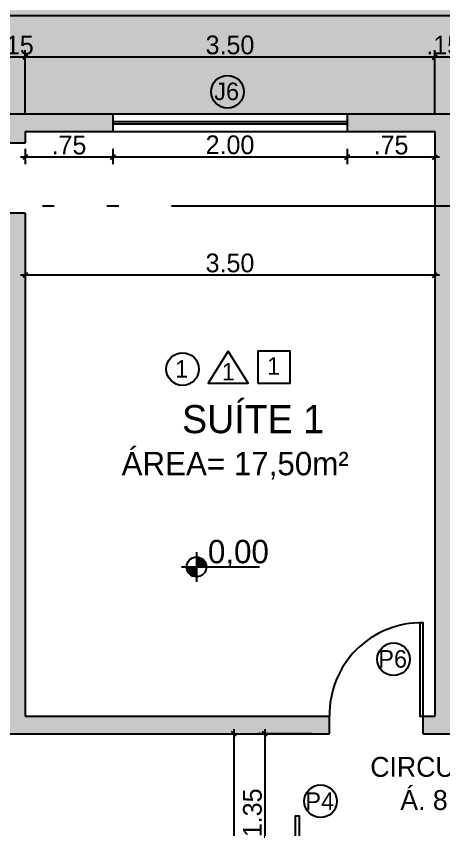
# Model space of a CAD drawing. Header units: feet. Extents: x 1734 to 1931, y 883 to 1088.
# Drawn here: x 1768.97 to 1772.62, y 923.11 to 930.07 of the extents above; entities that cross this region are included whole.
import ezdxf

# ---------------------------------------------------------------- set-up
doc = ezdxf.new("R2010")
doc.units = ezdxf.units.FT
doc.header["$LTSCALE"] = 0.3
doc.header["$MEASUREMENT"] = 0
doc.header["$PDMODE"] = 32
doc.header["$PDSIZE"] = 0.1
doc.linetypes.add('ACAD_ISO05W100', pattern=[33, 24, -3, 0, -3, 0, -3])
doc.linetypes.add('DASHED2', pattern=[0.375, 0.25, -0.125])
doc.layers.get('0').update_dxf_attribs({"linetype": 'CONTINUOUS'})
doc.layers.get('Defpoints').update_dxf_attribs({"linetype": 'CONTINUOUS'})
for name, color, linetype in [('1', 1, 'CONTINUOUS'), ('2', 44, 'CONTINUOUS'), ('4.', 4, 'CONTINUOUS'), ('5', 5, 'CONTINUOUS'), ('Cotas', 1, 'CONTINUOUS'), ('demolição', 140, 'DASHED2'), ('Texto', 44, 'CONTINUOUS')]:
    doc.layers.add(name, color=color, linetype=linetype)
doc.styles.add('ROMANS', font='romans')
doc.styles.add('style1', font='GOTHIC.TTF')
doc.styles.add('TP', font='arial.ttf', dxfattribs={"height": 0.1})
doc.dimstyles.new('ESC-100', dxfattribs={"dimtxt": 0.16, "dimasz": 0.04, "dimexe": 0.06, "dimexo": 0.15, "dimgap": 0.02, "dimtad": 1, "dimzin": 4, "dimdsep": 46, "dimtxsty": 'style1', "dimblk": 'OBLIQUE', "dimcen": 0.01, "dimdle": 0.04, "dimclrd": 14, "dimclre": 14, "dimclrt": 2, "dimazin": 0, "dimtfac": 1, "dimtix": 1, "dimtmove": 2, "dimatfit": 0, "dimldrblk": 'OPEN90', "dimfxl": 1, "dimtolj": 1, "dimtzin": 4, "dimlwd": -1, "dimlwe": -1, "dimarcsym": 0})

# ---------------------------------------------------------------- blocks, each defined once
blk = doc.blocks.new('*D36')
at = {"layer": 'Cotas', "color": 14, "linetype": 'Continuous', "transparency": 16777216}
for p, q in [((1772.5418, 929.2313), (1772.5418, 929.7755)), ((1772.6918, 929.2313), (1772.6918, 929.7755)), ((1772.6918, 929.7155), (1772.5418, 929.7155))]:
    blk.add_line(p, q, dxfattribs=at)
at = {"layer": 'Defpoints', "color": 0, "linetype": 'Continuous', "transparency": 16777216}
for p in [(1772.5418, 929.7155), (1772.5418, 929.0813), (1772.6918, 929.0813)]:
    blk.add_point(p, dxfattribs=at)
at = {"layer": 'Cotas', "color": 2, "linetype": 'Continuous', "transparency": 16777216, "insert": (1772.6168, 929.8175), "char_height": 0.16, "attachment_point": 5, "style": 'style1'}
blk.add_mtext('\\A1;.15', dxfattribs=at)
blk = doc.blocks.new('_Oblique')
at = {"color": 0, "linetype": 'ByBlock', "lineweight": -2}
blk.add_line((-0.5, -0.5), (0.5, 0.5), dxfattribs=at)
blk = doc.blocks.new('_Open90')
at = {"color": 0, "linetype": 'ByBlock', "lineweight": -2}
for p, q in [((0, 0), (-1, 0)), ((-0.5, 0.5), (0, 0)), ((0, 0), (-0.5, -0.5))]:
    blk.add_line(p, q, dxfattribs=at)
blk = doc.blocks.new('*D37')
at = {"layer": 'Cotas', "color": 14, "linetype": 'Continuous', "transparency": 16777216}
for p, q in [((1769.0418, 929.2313), (1769.0418, 929.7755)), ((1772.5418, 929.2313), (1772.5418, 929.7755)), ((1772.5818, 929.7155), (1769.0018, 929.7155))]:
    blk.add_line(p, q, dxfattribs=at)
at = {"layer": 'Defpoints', "color": 0, "linetype": 'Continuous', "transparency": 16777216}
for p in [(1769.0418, 929.7155), (1769.0418, 929.0813), (1772.5418, 929.0813)]:
    blk.add_point(p, dxfattribs=at)
at = {"layer": 'Cotas', "color": 14, "linetype": 'Continuous', "transparency": 16777216, "xscale": 0.04, "yscale": 0.04, "zscale": 0.04, "rotation": 180}
blk.add_blockref('_Oblique', (1769.0418, 929.7155), dxfattribs=at)
at = {"layer": 'Cotas', "color": 14, "linetype": 'Continuous', "transparency": 16777216, "xscale": 0.04, "yscale": 0.04, "zscale": 0.04}
blk.add_blockref('_Oblique', (1772.5418, 929.7155), dxfattribs=at)
at = {"layer": 'Cotas', "color": 2, "linetype": 'Continuous', "transparency": 16777216, "insert": (1770.7918, 929.8195), "char_height": 0.16, "attachment_point": 5, "style": 'style1'}
blk.add_mtext('\\A1;3.50', dxfattribs=at)
blk = doc.blocks.new('*D38')
at = {"layer": 'Cotas', "color": 14, "linetype": 'Continuous', "transparency": 16777216}
for p, q in [((1768.8918, 929.2313), (1768.8918, 929.7755)), ((1769.0418, 929.2313), (1769.0418, 929.7755)), ((1769.0418, 929.7155), (1768.8918, 929.7155))]:
    blk.add_line(p, q, dxfattribs=at)
at = {"layer": 'Defpoints', "color": 0, "linetype": 'Continuous', "transparency": 16777216}
for p in [(1768.8918, 929.7155), (1768.8918, 929.0813), (1769.0418, 929.0813)]:
    blk.add_point(p, dxfattribs=at)
at = {"layer": 'Cotas', "color": 2, "linetype": 'Continuous', "transparency": 16777216, "insert": (1768.9668, 929.8175), "char_height": 0.16, "attachment_point": 5, "style": 'style1'}
blk.add_mtext('\\A1;.15', dxfattribs=at)
blk = doc.blocks.new('*D56')
at = {"layer": 'Cotas', "color": 14, "transparency": 16777216}
for p, q in [((1741.4018, 930.0725), (1774.5818, 930.0725)), ((1741.4418, 929.3813), (1741.4418, 930.1325)), ((1774.5418, 929.5002), (1774.5418, 930.1325))]:
    blk.add_line(p, q, dxfattribs=at)
at = {"layer": 'Defpoints', "color": 0, "transparency": 16777216}
for p in [(1774.5418, 930.0725), (1774.5418, 929.3502), (1741.4418, 929.2313)]:
    blk.add_point(p, dxfattribs=at)
at = {"layer": 'Cotas', "color": 14, "transparency": 16777216, "xscale": 0.04, "yscale": 0.04, "zscale": 0.04, "rotation": 180}
blk.add_blockref('_Oblique', (1741.4418, 930.0725), dxfattribs=at)
at = {"layer": 'Cotas', "color": 14, "transparency": 16777216, "xscale": 0.04, "yscale": 0.04, "zscale": 0.04}
blk.add_blockref('_Oblique', (1774.5418, 930.0725), dxfattribs=at)
at = {"layer": 'Cotas', "color": 2, "transparency": 16777216, "insert": (1757.9918, 930.1766), "char_height": 0.16, "attachment_point": 5, "style": 'style1'}
blk.add_mtext('\\A1;33.10', dxfattribs=at)
blk = doc.blocks.new('*D80')
at = {"layer": 'Cotas', "color": 14, "linetype": 'Continuous', "transparency": 16777216}
for p, q in [((1771.7918, 928.9313), (1771.7918, 928.8017)), ((1772.5418, 928.9313), (1772.5418, 928.8017)), ((1772.5818, 928.8617), (1771.7518, 928.8617))]:
    blk.add_line(p, q, dxfattribs=at)
at = {"layer": 'Defpoints', "color": 0, "linetype": 'Continuous', "transparency": 16777216}
for p in [(1771.7918, 929.0813), (1772.5418, 929.0813), (1771.7918, 928.8617)]:
    blk.add_point(p, dxfattribs=at)
at = {"layer": 'Cotas', "color": 14, "linetype": 'Continuous', "transparency": 16777216, "xscale": 0.04, "yscale": 0.04, "zscale": 0.04, "rotation": 180}
blk.add_blockref('_Oblique', (1771.7918, 928.8617), dxfattribs=at)
at = {"layer": 'Cotas', "color": 14, "linetype": 'Continuous', "transparency": 16777216, "xscale": 0.04, "yscale": 0.04, "zscale": 0.04}
blk.add_blockref('_Oblique', (1772.5418, 928.8617), dxfattribs=at)
at = {"layer": 'Cotas', "color": 2, "linetype": 'Continuous', "transparency": 16777216, "insert": (1772.1668, 928.9637), "char_height": 0.16, "attachment_point": 5, "style": 'style1'}
blk.add_mtext('\\A1;.75', dxfattribs=at)
blk = doc.blocks.new('*D81')
at = {"layer": 'Cotas', "color": 14, "linetype": 'Continuous', "transparency": 16777216}
for p, q in [((1769.7918, 928.9313), (1769.7918, 928.8017)), ((1771.7918, 928.9313), (1771.7918, 928.8017)), ((1771.8318, 928.8617), (1769.7518, 928.8617))]:
    blk.add_line(p, q, dxfattribs=at)
at = {"layer": 'Defpoints', "color": 0, "linetype": 'Continuous', "transparency": 16777216}
for p in [(1769.7918, 929.0813), (1771.7918, 929.0813), (1769.7918, 928.8617)]:
    blk.add_point(p, dxfattribs=at)
at = {"layer": 'Cotas', "color": 14, "linetype": 'Continuous', "transparency": 16777216, "xscale": 0.04, "yscale": 0.04, "zscale": 0.04, "rotation": 180}
blk.add_blockref('_Oblique', (1769.7918, 928.8617), dxfattribs=at)
at = {"layer": 'Cotas', "color": 14, "linetype": 'Continuous', "transparency": 16777216, "xscale": 0.04, "yscale": 0.04, "zscale": 0.04}
blk.add_blockref('_Oblique', (1771.7918, 928.8617), dxfattribs=at)
at = {"layer": 'Cotas', "color": 2, "linetype": 'Continuous', "transparency": 16777216, "insert": (1770.7918, 928.9657), "char_height": 0.16, "attachment_point": 5, "style": 'style1'}
blk.add_mtext('\\A1;2.00', dxfattribs=at)
blk = doc.blocks.new('*D82')
at = {"layer": 'Cotas', "color": 14, "linetype": 'Continuous', "transparency": 16777216}
for p, q in [((1769.0418, 928.9313), (1769.0418, 928.8017)), ((1769.7918, 928.9313), (1769.7918, 928.8017)), ((1769.8318, 928.8617), (1769.0018, 928.8617))]:
    blk.add_line(p, q, dxfattribs=at)
at = {"layer": 'Defpoints', "color": 0, "linetype": 'Continuous', "transparency": 16777216}
for p in [(1769.0418, 929.0813), (1769.7918, 929.0813), (1769.0418, 928.8617)]:
    blk.add_point(p, dxfattribs=at)
at = {"layer": 'Cotas', "color": 14, "linetype": 'Continuous', "transparency": 16777216, "xscale": 0.04, "yscale": 0.04, "zscale": 0.04, "rotation": 180}
blk.add_blockref('_Oblique', (1769.0418, 928.8617), dxfattribs=at)
at = {"layer": 'Cotas', "color": 14, "linetype": 'Continuous', "transparency": 16777216, "xscale": 0.04, "yscale": 0.04, "zscale": 0.04}
blk.add_blockref('_Oblique', (1769.7918, 928.8617), dxfattribs=at)
at = {"layer": 'Cotas', "color": 2, "linetype": 'Continuous', "transparency": 16777216, "insert": (1769.4168, 928.9637), "char_height": 0.16, "attachment_point": 5, "style": 'style1'}
blk.add_mtext('\\A1;.75', dxfattribs=at)
blk = doc.blocks.new('*D83')
at = {"layer": 'Cotas', "color": 14, "linetype": 'Continuous', "transparency": 16777216}
for p, q in [((1769.0418, 928.0018), (1769.0418, 927.9118)), ((1772.5418, 928.0018), (1772.5418, 927.9118)), ((1772.5818, 927.8518), (1769.0018, 927.8518))]:
    blk.add_line(p, q, dxfattribs=at)
at = {"layer": 'Defpoints', "color": 0, "linetype": 'Continuous', "transparency": 16777216}
for p in [(1769.0418, 927.8518), (1769.0418, 927.8518), (1772.5418, 927.8518)]:
    blk.add_point(p, dxfattribs=at)
at = {"layer": 'Cotas', "color": 14, "linetype": 'Continuous', "transparency": 16777216, "xscale": 0.04, "yscale": 0.04, "zscale": 0.04, "rotation": 180}
blk.add_blockref('_Oblique', (1769.0418, 927.8518), dxfattribs=at)
at = {"layer": 'Cotas', "color": 14, "linetype": 'Continuous', "transparency": 16777216, "xscale": 0.04, "yscale": 0.04, "zscale": 0.04}
blk.add_blockref('_Oblique', (1772.5418, 927.8518), dxfattribs=at)
at = {"layer": 'Cotas', "color": 2, "linetype": 'Continuous', "transparency": 16777216, "insert": (1770.7918, 927.9558), "char_height": 0.16, "attachment_point": 5, "style": 'style1'}
blk.add_mtext('\\A1;3.50', dxfattribs=at)
blk = doc.blocks.new('*D101')
at = {"layer": 'Cotas', "color": 14, "linetype": 'Continuous', "transparency": 16777216}
for p, q in [((1771.0881, 923.9713), (1771.0881, 922.5413)), ((1771.4918, 923.9313), (1771.0281, 923.9313)), ((1771.4918, 922.5813), (1771.0281, 922.5813))]:
    blk.add_line(p, q, dxfattribs=at)
at = {"layer": 'Defpoints', "color": 0, "linetype": 'Continuous', "transparency": 16777216}
for p in [(1771.6418, 923.9313), (1771.0881, 922.5813), (1771.6418, 922.5813)]:
    blk.add_point(p, dxfattribs=at)
at = {"layer": 'Cotas', "color": 14, "linetype": 'Continuous', "transparency": 16777216, "xscale": 0.04, "yscale": 0.04, "zscale": 0.04}
for p, rotation in [((1771.0881, 923.9313), 90), ((1771.0881, 922.5813), 270)]:
    blk.add_blockref('_Oblique', p, dxfattribs=dict(at, rotation=rotation))
at = {"layer": 'Cotas', "color": 2, "linetype": 'Continuous', "transparency": 16777216, "insert": (1770.9841, 923.2563), "char_height": 0.16, "attachment_point": 5, "rotation": 90, "style": 'style1'}
blk.add_mtext('\\A1;1.35', dxfattribs=at)
blk = doc.blocks.new('*D103')
at = {"layer": 'Cotas', "color": 14, "linetype": 'Continuous', "transparency": 16777216}
for p, q in [((1770.824, 923.9713), (1770.824, 917.8913)), ((1770.7081, 923.9313), (1770.764, 923.9313)), ((1770.7418, 917.9313), (1770.764, 917.9313))]:
    blk.add_line(p, q, dxfattribs=at)
at = {"layer": 'Defpoints', "color": 0, "linetype": 'Continuous', "transparency": 16777216}
for p in [(1770.8581, 923.9313), (1770.824, 917.9313), (1770.8918, 917.9313)]:
    blk.add_point(p, dxfattribs=at)
at = {"layer": 'Cotas', "color": 14, "linetype": 'Continuous', "transparency": 16777216, "xscale": 0.04, "yscale": 0.04, "zscale": 0.04}
for p, rotation in [((1770.824, 923.9313), 90), ((1770.824, 917.9313), 270)]:
    blk.add_blockref('_Oblique', p, dxfattribs=dict(at, rotation=rotation))
at = {"layer": 'Cotas', "color": 2, "linetype": 'Continuous', "transparency": 16777216, "insert": (1770.72, 920.9313), "char_height": 0.16, "attachment_point": 5, "rotation": 90, "style": 'style1'}
blk.add_mtext('\\A1;6.00', dxfattribs=at)
blk = doc.blocks.new('NIV_PL')
for p, q in [((0, 0.15), (0, -0.15)), ((-0.15, 0), (0.6385, 0))]:
    blk.add_line(p, q)
at = {"const_width": 0.1}
for points in [[(0.05, 0, 0.414214), (0, 0.05, 1)], [(-0.05, 0, 0.414214), (0, -0.05, 1)]]:
    blk.add_lwpolyline(points, format="xyb", dxfattribs=at)
blk.add_circle((0, 0), 0.1)
at = {"color": 2, "style": 'ROMANS'}
blk.add_attdef('NIVEL', (0.1159, 0.0368), '', height=0.1, dxfattribs=at)

msp = doc.modelspace()

# ---------------------------------------------------------------- hatches: boundary and pattern name
at = {"linetype": 'Continuous', "true_color": 0xbdcb95}
h = msp.add_hatch(color=253, dxfattribs=at)
h.paths.add_polyline_path([(1791.9418, 932.1313, 0.414214), (1789.9418, 934.1313), (1739.9418, 934.1313, 0.414214), (1737.9418, 932.1313), (1737.9418, 913.1313, 0.414214), (1739.9418, 911.1313), (1751.9059, 911.1313, -0.131652), (1753.6559, 910.6624), (1755.4418, 909.6313), (1765.2943, 903.943), (1769.1918, 901.6928, -0.267949), (1770.9418, 898.6617), (1770.9418, 887.6313, 0.414214), (1772.9418, 885.6313), (1789.9418, 885.6313, 0.414214), (1791.9418, 887.6313)])
h.paths.add_polyline_path([(1768.8918, 912.6313), (1768.8918, 909.7813), (1765.7418, 909.7813), (1765.709, 911.5803, -0.083534), (1764.5189, 904.5062), (1755.4418, 909.7468), (1755.4418, 912.5313), (1765.6881, 912.5313, -0.011002), (1765.709, 911.5803), (1765.7418, 912.6313), (1755.4418, 912.6313), (1755.4418, 916.4313), (1748.4418, 916.4313), (1748.4418, 912.6313), (1741.4418, 912.6313), (1741.4418, 916.9313), (1740.5418, 916.9313), (1740.5418, 923.9313), (1741.4418, 923.9313), (1741.4418, 929.2313), (1748.4418, 929.2313), (1748.4418, 931.9313), (1755.9418, 931.9313), (1755.9418, 929.2313), (1774.5418, 929.2313), (1774.5418, 931.3813), (1777.9918, 931.3813), (1777.9918, 929.2313), (1779.9918, 929.2313), (1779.9918, 912.6313)], flags=16)
h.paths.add_polyline_path([(1768.5292, 930.8406, 0.812596), (1762.7435, 929.8313), (1762.7435, 929.3313), (1762.5934, 929.3313), (1762.5934, 929.8313, -0.810376), (1768.6604, 930.9164)], flags=16)
h.paths.add_polyline_path([(1762.4969, 929.3805), (1762.4969, 929.769), (1762.1515, 929.769), (1762.1515, 929.3805)], flags=24)
h.paths.add_polyline_path([(1762.4969, 929.0805), (1762.4969, 929.469), (1762.1515, 929.469), (1762.1515, 929.0805)], flags=8)
h.paths.add_polyline_path([(1768.8971, 929.7895), (1768.8971, 930.3016), (1768.5517, 930.3016), (1768.5517, 929.7895)], flags=24)
at = {"linetype": 'Continuous'}
h = msp.add_hatch(color=251, dxfattribs=at)
h.paths.add_polyline_path([(1759.5918, 924.0813), (1759.5918, 925.0813), (1759.4418, 925.0813), (1759.4418, 923.9313), (1762.6918, 923.9313), (1762.6918, 924.0813)])
h.paths.add_polyline_path([(1763.5918, 926.1813), (1763.5918, 924.0813), (1763.4918, 924.0813), (1763.4918, 923.9313), (1768.1918, 923.9313), (1768.1918, 924.0813), (1767.3918, 924.0813), (1767.3918, 925.9313), (1768.8918, 925.9313), (1768.8918, 924.0813), (1768.7918, 924.0813), (1768.7918, 923.9313), (1771.6418, 923.9313), (1771.6418, 924.0813), (1769.0418, 924.0813), (1769.0418, 928.3813), (1768.8918, 928.3813), (1768.8918, 926.0813), (1767.3918, 926.0813), (1767.3918, 929.0813), (1767.6418, 929.0813), (1767.6418, 929.2313), (1765.7418, 929.2313), (1765.7418, 929.0813), (1767.2418, 929.0813), (1767.2418, 926.0813), (1766.4418, 926.0813), (1766.4418, 925.9313), (1767.2418, 925.9313), (1767.2418, 924.0813), (1765.7418, 924.0813), (1765.7418, 925.9313), (1765.8418, 925.9313), (1765.8418, 926.0813), (1765.4918, 926.0813), (1765.4918, 925.9313), (1765.5918, 925.9313), (1765.5918, 924.0813), (1763.7418, 924.0813), (1763.7418, 925.9313), (1764.8918, 925.9313), (1764.8918, 926.0813), (1763.7418, 926.0813), (1763.7418, 926.1813)])
h.paths.add_polyline_path([(1761.8418, 929.2313), (1761.8418, 929.0813), (1763.5918, 929.0813), (1763.5918, 926.9813), (1763.7418, 926.9813), (1763.7418, 929.2313)])
h.paths.add_polyline_path([(1759.4418, 929.2313), (1759.4418, 928.0813), (1759.5918, 928.0813), (1759.5918, 929.0813), (1759.8418, 929.0813), (1759.8418, 929.2313)])
h = msp.add_hatch(color=251, dxfattribs=at)
h.paths.add_polyline_path([(1768.6418, 929.2313), (1768.6418, 929.0813), (1768.8918, 929.0813), (1768.8918, 928.9813), (1769.0418, 928.9813), (1769.0418, 929.0813), (1769.7918, 929.0813), (1769.7918, 929.2313)])
h.paths.add_polyline_path([(1771.7918, 929.2313), (1771.7918, 929.0813), (1772.5418, 929.0813), (1772.5418, 924.0813), (1772.4418, 924.0813), (1772.4418, 923.9313), (1772.9068, 923.9313), (1772.9893, 924.0813), (1772.6918, 924.0813), (1772.6918, 929.0813), (1773.0418, 929.0813), (1773.0418, 929.2313)])
h.paths.add_polyline_path([(1772.9893, 924.0813), (1772.9068, 923.9313), (1775.2918, 923.9313), (1775.2918, 924.0813)])
at = {"layer": 'demolição', "linetype": 'Continuous'}
h = msp.add_hatch(color=255, dxfattribs=at)
h.dxf.hatch_style = 1
h.paths.add_polyline_path([(1793.4418, 932.1313, 0.414214), (1789.9418, 935.6313), (1739.9418, 935.6313, 0.414214), (1736.4418, 932.1313), (1736.4418, 913.1313, 0.414214), (1739.9418, 909.6313), (1751.9059, 909.6313, -0.131652), (1752.9059, 909.3634), (1755.4418, 907.8993), (1763.8091, 903.0685), (1768.4418, 900.3937, -0.267949), (1769.4418, 898.6617), (1769.4418, 887.6313, 0.414214), (1772.9418, 884.1313), (1789.9418, 884.1313, 0.414214), (1793.4418, 887.6313)])
h.paths.add_polyline_path([(1755.4418, 909.6313), (1753.6559, 910.6624, 0.131652), (1751.9059, 911.1313), (1739.9418, 911.1313, -0.414214), (1737.9418, 913.1313), (1737.9418, 932.1313, -0.414214), (1739.9418, 934.1313), (1789.9418, 934.1313, -0.414214), (1791.9418, 932.1313), (1791.9418, 887.6313, -0.414214), (1789.9418, 885.6313), (1772.9418, 885.6313, -0.414214), (1770.9418, 887.6313), (1770.9418, 898.6617, 0.267949), (1769.1918, 901.6928), (1765.2943, 903.943)], flags=16)

# ---------------------------------------------------------------- linework, layer by layer
at = {"layer": '1'}
for p, q in [((1769.7918, 929.2313), (1771.7918, 929.2313)), ((1769.7918, 929.1663), (1771.7918, 929.1663)), ((1769.7918, 929.1463), (1771.7918, 929.1463)), ((1769.7918, 929.0813), (1771.7918, 929.0813))]:
    msp.add_line(p, q, dxfattribs=at)
msp.add_arc((1772.4268, 924.0963), 0.7851, 88.90531, 181.09469, dxfattribs=at)
at = {"layer": '2'}
for points in [[(1772.4418, 924.0813), (1772.4418, 924.8813), (1772.4118, 924.8813), (1772.4118, 924.0813)], [(1771.3518, 921.6313), (1771.3518, 923.2313), (1771.3818, 923.2313), (1771.3818, 921.6313)]]:
    msp.add_lwpolyline(points, close=True, dxfattribs=at)
at = {"layer": '4.', "color": 5, "linetype": 'ACAD_ISO05W100', "ltscale": 0.5}
msp.add_line((1794.4913, 928.442), (1735.5345, 928.442), dxfattribs=at)
at = {"layer": '5', "linetype": 'Continuous'}
for p, q in [((1765.7418, 929.2313), (1769.7918, 929.2313)), ((1769.7918, 929.2313), (1769.7918, 929.0813)), ((1771.7918, 929.2313), (1773.0418, 929.2313)), ((1771.7918, 929.2313), (1771.7918, 929.0813)), ((1769.0418, 929.0813), (1769.0418, 928.9813)), ((1769.0418, 929.0813), (1769.7918, 929.0813)), ((1771.7918, 929.0813), (1772.5418, 929.0813)), ((1772.5418, 929.0813), (1772.5418, 924.0813)), ((1769.0418, 928.3813), (1769.0418, 924.0813)), ((1769.0418, 924.0813), (1771.6418, 924.0813)), ((1772.4418, 924.0813), (1772.5418, 924.0813)), ((1768.7918, 923.9313), (1771.6418, 923.9313)), ((1772.4418, 923.9313), (1775.2918, 923.9313))]:
    msp.add_line(p, q, dxfattribs=at)
at = {"layer": '5'}
for p, q in [((1769.0418, 928.9813), (1768.8918, 928.9813)), ((1769.0418, 928.3813), (1768.8918, 928.3813)), ((1771.6418, 923.9313), (1771.6418, 924.0813)), ((1772.4418, 923.9313), (1772.4418, 924.0813))]:
    msp.add_line(p, q, dxfattribs=at)
at = {"layer": 'Texto', "color": 2}
for points in [[(1770.7753, 927.2035), (1770.6048, 926.929), (1770.9459, 926.929)], [(1771.03, 926.929), (1771.3045, 926.929), (1771.3045, 927.2035), (1771.03, 927.2035)]]:
    msp.add_lwpolyline(points, close=True, dxfattribs=at)
for centre in [(1770.7708, 929.4203), (1770.387, 927.0498), (1772.1885, 924.5687), (1771.5655, 923.3547)]:
    msp.add_circle(centre, 0.1394, dxfattribs=at)

# ---------------------------------------------------------------- block references
at = {"layer": 'Texto', "linetype": 'Continuous', "ltscale": 0.4}
ref = msp.add_blockref('NIV_PL', (1770.5056, 925.3582), dxfattribs=dict(at, xscale=0.8446215679939147, yscale=0.8446215679939147, zscale=0.8446215679939147))
ref.add_attrib('NIVEL', '0,00', (1770.6034, 925.3893), dxfattribs={"layer": '0', "height": 0.2, "style": 'style1'})

# ---------------------------------------------------------------- texts
at = {"layer": 'Texto', "linetype": 'Continuous', "ltscale": 0.4, "char_height": 0.15, "width": 1.846565, "attachment_point": 8, "style": 'TP'}
for s, insert in [('{\\fCentury Gothic|b0|i0|c0|p34;J6}', (1770.7633, 929.3465)), ('{\\fCentury Gothic|b0|i0|c0|p34;\\H1.001x;1}', (1771.1648, 927.001)), ('{\\fCentury Gothic|b0|i0|c0|p34;1}', (1770.3795, 926.9761)), ('{\\fCentury Gothic|b0|i0|c0|p34;\\H1.001x;1}', (1770.7772, 926.9526)), ('{\\fCentury Gothic|b0|i0|c0|p34;P6}', (1772.181, 924.4949)), ('{\\fCentury Gothic|b0|i0|c0|p34;P4}', (1771.558, 923.2809))]:
    msp.add_mtext(s, dxfattribs=dict(at, insert=insert))
at = {"layer": 'Texto', "attachment_point": 1, "style": 'style1'}
for s, insert, char_height, width in [('\\pi1.72273;\\P\\pi1.2331;{\\H2.4x;SUÍTE 1\\P\\pi0.71662;\\H0.83333x;ÁREA= 17,50m²}', (1769.1494, 926.9083), 0.1, 3.445461), ('\\pi0.62391;CIRCULAÇÃO\\P\\pi0.88023;Á. 8,03m²', (1771.3661, 923.7339), 0.17, 2.81618)]:
    msp.add_mtext(s, dxfattribs=dict(at, insert=insert, char_height=char_height, width=width))

# ---------------------------------------------------------------- dimensions: what is measured, and where the dimension line sits
at = {"layer": 'Cotas'}
dim = msp.add_linear_dim(base=(1774.5418, 930.0725), p1=(1741.4418, 929.2313), p2=(1774.5418, 929.3502), dimstyle='ESC-100', override={"dimtxt": 0.16}, dxfattribs=at)
dim.commit()
dim.dimension.update_dxf_attribs({"geometry": '*D56', "text_midpoint": (1757.9918, 930.1766)})
at = {"layer": 'Cotas', "linetype": 'Continuous'}
for base, p1, p2, picture, middle in [((1768.8918, 929.7155), (1769.0418, 929.0813), (1768.8918, 929.0813), '*D38', (1768.9668, 929.8175)), ((1769.0418, 929.7155), (1772.5418, 929.0813), (1769.0418, 929.0813), '*D37', (1770.7918, 929.8195)), ((1772.5418, 929.7155), (1772.6918, 929.0813), (1772.5418, 929.0813), '*D36', (1772.6168, 929.8175)), ((1769.0418, 928.8617), (1769.7918, 929.0813), (1769.0418, 929.0813), '*D82', (1769.4168, 928.9637)), ((1769.7918, 928.8617), (1771.7918, 929.0813), (1769.7918, 929.0813), '*D81', (1770.7918, 928.9657)), ((1771.7918, 928.8617), (1772.5418, 929.0813), (1771.7918, 929.0813), '*D80', (1772.1668, 928.9637)), ((1769.0418, 927.8518), (1772.5418, 927.8518), (1769.0418, 927.8518), '*D83', (1770.7918, 927.9558))]:
    dim = msp.add_linear_dim(base=base, p1=p1, p2=p2, dimstyle='ESC-100', dxfattribs=at)
    dim.commit()
    dim.dimension.update_dxf_attribs({"geometry": picture, "text_midpoint": middle})
for base, p1, p2, picture, middle in [((1770.824, 917.9313), (1770.8581, 923.9313), (1770.8918, 917.9313), '*D103', (1770.72, 920.9313)), ((1771.0881, 922.5813), (1771.6418, 923.9313), (1771.6418, 922.5813), '*D101', (1770.9841, 923.2563))]:
    dim = msp.add_linear_dim(base=base, p1=p1, p2=p2, angle=90, dimstyle='ESC-100', dxfattribs=at)
    dim.commit()
    dim.dimension.update_dxf_attribs({"geometry": picture, "text_midpoint": middle})

doc.saveas('drawing.dxf')
